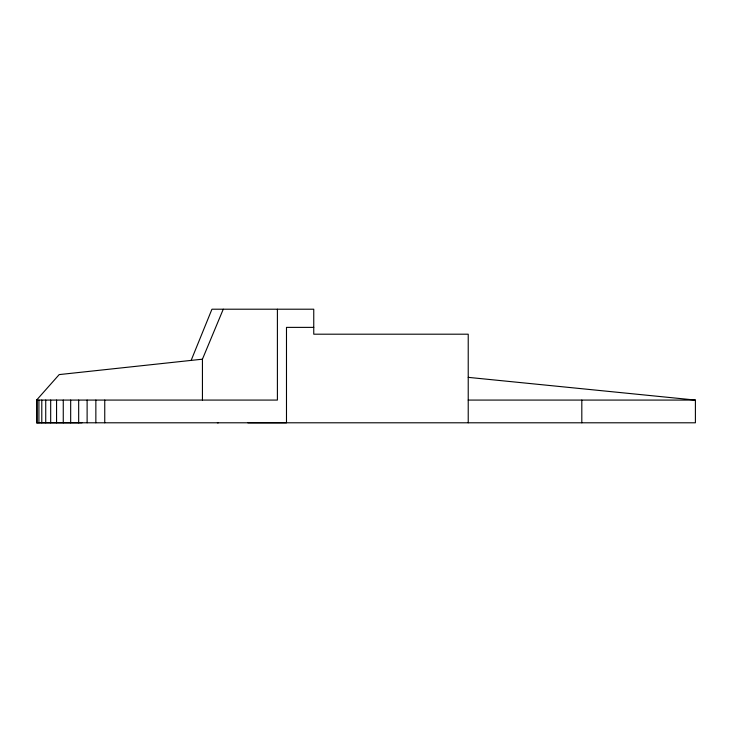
<?xml version="1.0" encoding="UTF-8"?>
<svg xmlns="http://www.w3.org/2000/svg" width="732" height="732" viewBox="0 0 732 732"><rect width="100%" height="100%" fill="white"/><g stroke="black" fill="none" stroke-linecap="round" stroke-linejoin="round"><path stroke-width="1.1" d="M191.144 360.4L211.951 309.206L313.753 309.206L313.753 334.195L468.224 334.195L468.224 422.794M202.435 400.075L202.435 359.183L223.26 309.206M468.224 377.355L695.4 400.075L695.4 422.794L36.6 422.794L36.6 400.075L59.191 374.592L202.435 359.183M313.753 327.378L286.487 327.378L286.487 422.794L247.873 422.794M36.6 400.075L277.401 400.075L277.401 309.206M468.224 400.075L695.4 400.075M36.6 422.785L82.039 422.785M217.367 422.794L218.337 422.794M581.812 400.075L581.812 422.794M104.749 400.075L104.749 422.794M95.855 400.075L95.855 422.794M87.117 400.075L87.117 422.794M78.672 400.075L78.672 422.794M70.675 400.075L70.675 422.794M63.263 400.075L63.263 422.794M56.565 400.075L56.565 422.794M50.682 400.075L50.682 422.794M45.732 400.075L45.732 422.794M41.788 400.075L41.788 422.794M38.924 400.075L38.924 422.794M37.186 400.075L37.186 422.794"/></g></svg>
